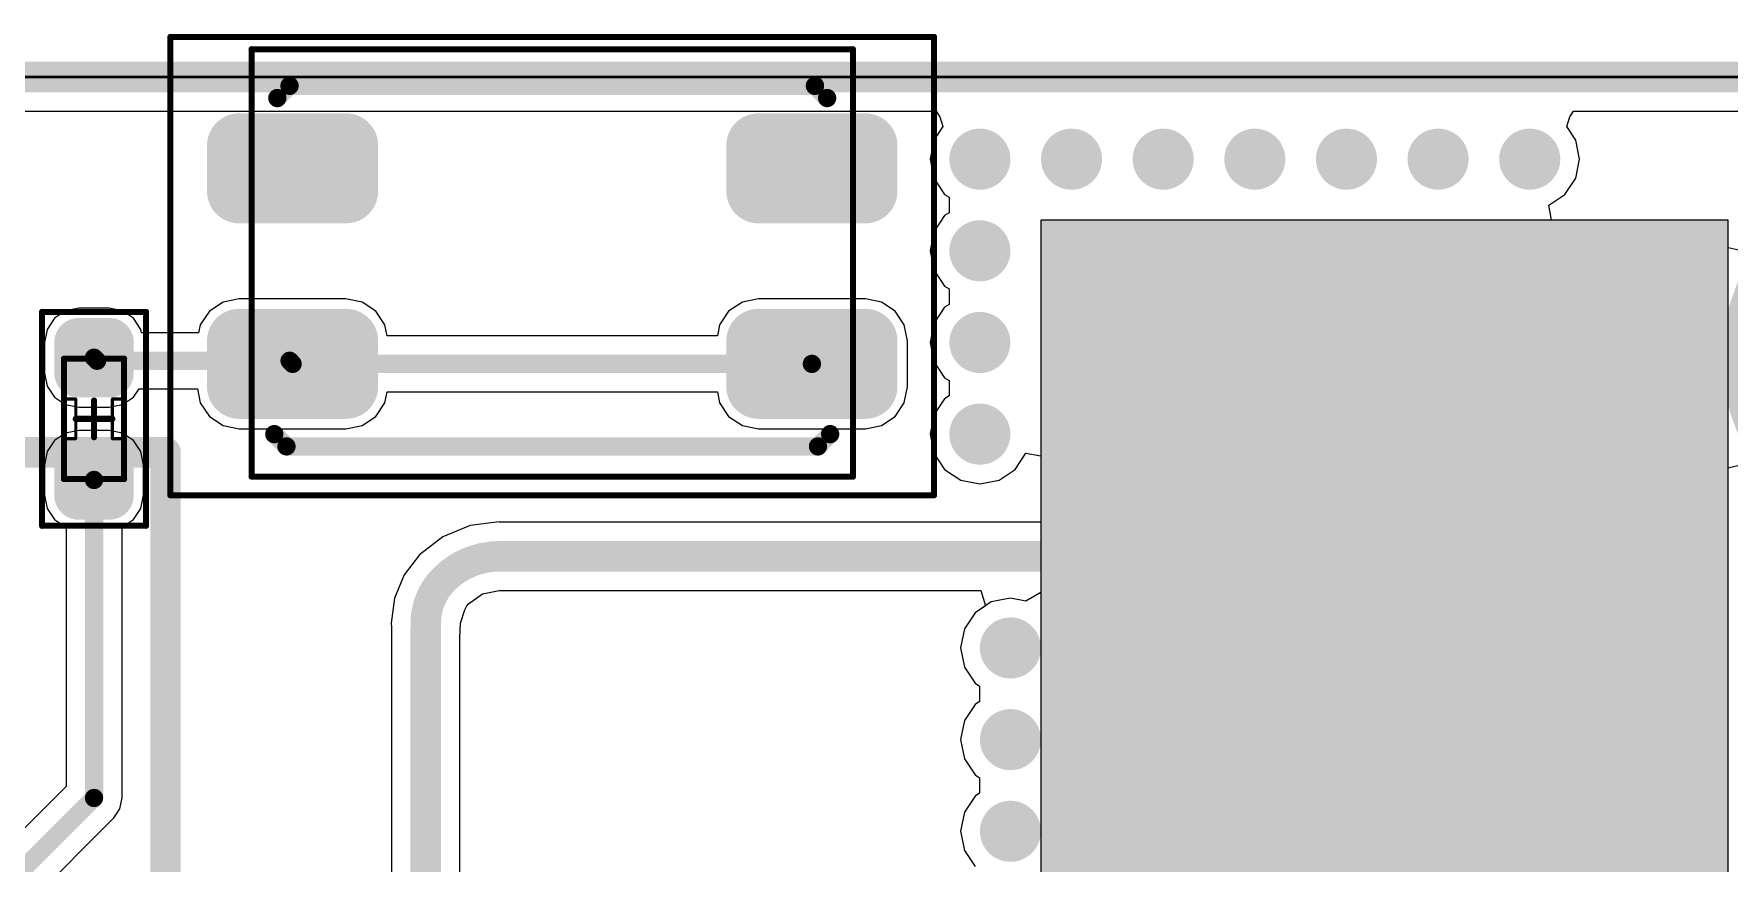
# Model space of a CAD drawing. Header units: millimetres. Extents: x -14 to 86, y -29 to 39.
# Drawn here: x 50.3 to 64.4, y 29.83 to 36.73 of the extents above; entities that cross this region are included whole.
import ezdxf

# ---------------------------------------------------------------- set-up
doc = ezdxf.new("R2010")
doc.units = ezdxf.units.MM
for name, color, linetype in [('BottomLayer', 5, 'Continuous'), ('BottomSolder', 6, 'Continuous'), ('KeepOutLayer', 6, 'Continuous'), ('Mechanical1', 6, 'Continuous'), ('Mechanical13', 56, 'Continuous'), ('Mechanical14', 56, 'Continuous'), ('MultiLayer', 9, 'Continuous'), ('TopLayer', 1, 'Continuous'), ('TopOverlay', 2, 'Continuous'), ('TopPaste', 8, 'Continuous'), ('TopSolder', 216, 'Continuous'), ('ViaHoleLayer', 16, 'Continuous')]:
    doc.layers.add(name, color=color, linetype=linetype)

# ---------------------------------------------------------------- blocks, each defined once
blk = doc.blocks.new('ANT_R_______AN5120_2')
at = {"layer": 'TopLayer', "const_width": 0.2}
for points in [[(-2.84, 0.7, 1), (-2.64, 0.7, 1)], [(-2.44, 0.7, 1), (-2.24, 0.7, 1)], [(2.263, 0.7, 1), (2.463, 0.7, 1)], [(2.663, 0.7, 1), (2.863, 0.7, 1)], [(-2.84, -0.7, 1), (-2.64, -0.7, 1)], [(-2.44, -0.7, 1), (-2.24, -0.7, 1)], [(2.263, -0.7, 1), (2.463, -0.7, 1)], [(2.663, -0.7, 1), (2.863, -0.7, 1)]]:
    blk.add_lwpolyline(points, format="xyb", close=True, dxfattribs=at)
at = {"layer": 'TopLayer'}
for points in [[(-2.74, -0.9), (-2.34, -0.9), (-2.74, 0.9), (-2.34, 0.9)], [(2.363, -0.9), (2.763, -0.9), (2.363, 0.9), (2.763, 0.9)], [(-2.94, -0.7), (-2.14, -0.7), (-2.94, 0.7), (-2.14, 0.7)], [(2.163, -0.7), (2.963, -0.7), (2.163, 0.7), (2.963, 0.7)]]:
    blk.add_solid(points, dxfattribs=at)
at = {"layer": 'TopOverlay', "const_width": 0.254}
blk.add_lwpolyline([(-1.575, -0.762), (-1.575, 0.787)], dxfattribs=at)
at = {"layer": 'TopOverlay', "const_width": 0.127}
for points in [[(-1.638, 0.787, 1), (-1.511, 0.787, 1)], [(-1.638, -0.762, 1), (-1.511, -0.762, 1)]]:
    blk.add_lwpolyline(points, format="xyb", close=True, dxfattribs=at)
at = {"layer": 'TopPaste', "const_width": 0.2}
for points in [[(-2.84, 0.7, 1), (-2.64, 0.7, 1)], [(-2.44, 0.7, 1), (-2.24, 0.7, 1)], [(2.263, 0.7, 1), (2.463, 0.7, 1)], [(2.663, 0.7, 1), (2.863, 0.7, 1)], [(-2.84, -0.7, 1), (-2.64, -0.7, 1)], [(-2.44, -0.7, 1), (-2.24, -0.7, 1)], [(2.263, -0.7, 1), (2.463, -0.7, 1)], [(2.663, -0.7, 1), (2.863, -0.7, 1)]]:
    blk.add_lwpolyline(points, format="xyb", close=True, dxfattribs=at)
at = {"layer": 'TopPaste'}
for points in [[(-2.74, -0.9), (-2.34, -0.9), (-2.74, 0.9), (-2.34, 0.9)], [(2.363, -0.9), (2.763, -0.9), (2.363, 0.9), (2.763, 0.9)], [(-2.94, -0.7), (-2.14, -0.7), (-2.94, 0.7), (-2.14, 0.7)], [(2.163, -0.7), (2.963, -0.7), (2.163, 0.7), (2.963, 0.7)]]:
    blk.add_solid(points, dxfattribs=at)
at = {"layer": 'TopSolder', "const_width": 0.276}
for points in [[(-2.878, 0.7, 1), (-2.602, 0.7, 1)], [(-2.478, 0.7, 1), (-2.202, 0.7, 1)], [(2.225, 0.7, 1), (2.501, 0.7, 1)], [(2.625, 0.7, 1), (2.901, 0.7, 1)], [(-2.878, -0.7, 1), (-2.602, -0.7, 1)], [(-2.478, -0.7, 1), (-2.202, -0.7, 1)], [(2.225, -0.7, 1), (2.501, -0.7, 1)], [(2.625, -0.7, 1), (2.901, -0.7, 1)]]:
    blk.add_lwpolyline(points, format="xyb", close=True, dxfattribs=at)
at = {"layer": 'TopSolder'}
for points in [[(-2.74, -0.976), (-2.34, -0.976), (-2.74, 0.976), (-2.34, 0.976)], [(2.363, -0.976), (2.763, -0.976), (2.363, 0.976), (2.763, 0.976)], [(-3.016, -0.7), (-2.064, -0.7), (-3.016, 0.7), (-2.064, 0.7)], [(2.087, -0.7), (3.039, -0.7), (2.087, 0.7), (3.039, 0.7)]]:
    blk.add_solid(points, dxfattribs=at)
blk = doc.blocks.new('B_____TACT_3_5_3_55_90_9')
at = {"layer": 'Mechanical13', "const_width": 0.0508}
for points in [[(-2.5, -1.75), (-2.5, 1.803)], [(-2.5, 1.803), (2.5, 1.803)], [(2.5, -1.75), (2.5, 1.803)], [(-2.5, -1.75), (2.5, -1.75)]]:
    blk.add_lwpolyline(points, dxfattribs=at)
at = {"layer": 'Mechanical13', "const_width": 0.0254}
for points in [[(-2.513, 1.803, 1), (-2.487, 1.803, 1)], [(-2.513, 1.803, 1), (-2.487, 1.803, 1)], [(2.487, 1.803, 1), (2.513, 1.803, 1)], [(2.487, 1.803, 1), (2.513, 1.803, 1)], [(-2.513, -1.75, 1), (-2.487, -1.75, 1)], [(-2.513, -1.75, 1), (-2.487, -1.75, 1)], [(2.487, -1.75, 1), (2.513, -1.75, 1)], [(2.487, -1.75, 1), (2.513, -1.75, 1)]]:
    blk.add_lwpolyline(points, format="xyb", close=True, dxfattribs=at)
at = {"layer": 'Mechanical14', "const_width": 0.0508}
for points in [[(-3.175, -1.905), (-3.175, 1.905)], [(-3.175, 1.905), (3.175, 1.905)], [(3.175, -1.905), (3.175, 1.905)], [(-3.175, -1.905), (3.175, -1.905)]]:
    blk.add_lwpolyline(points, dxfattribs=at)
at = {"layer": 'Mechanical14', "const_width": 0.0254}
for points in [[(-3.188, 1.905, 1), (-3.162, 1.905, 1)], [(-3.188, 1.905, 1), (-3.162, 1.905, 1)], [(3.162, 1.905, 1), (3.188, 1.905, 1)], [(3.162, 1.905, 1), (3.188, 1.905, 1)], [(-3.188, -1.905, 1), (-3.162, -1.905, 1)], [(-3.188, -1.905, 1), (-3.162, -1.905, 1)], [(3.162, -1.905, 1), (3.188, -1.905, 1)], [(3.162, -1.905, 1), (3.188, -1.905, 1)]]:
    blk.add_lwpolyline(points, format="xyb", close=True, dxfattribs=at)
at = {"layer": 'TopLayer', "const_width": 0.191}
for points in [[(-2.699, 1.003, 1), (-2.508, 1.003, 1)], [(-1.81, 1.003, 1), (-1.619, 1.003, 1)], [(1.619, 1.003, 1), (1.81, 1.003, 1)], [(2.508, 1.003, 1), (2.699, 1.003, 1)], [(-2.699, 0.622, 1), (-2.508, 0.622, 1)], [(-1.81, 0.622, 1), (-1.619, 0.622, 1)], [(1.619, 0.622, 1), (1.81, 0.622, 1)], [(2.508, 0.622, 1), (2.699, 0.622, 1)], [(-2.699, -0.622, 1), (-2.508, -0.622, 1)], [(-1.81, -0.622, 1), (-1.619, -0.622, 1)], [(1.619, -0.622, 1), (1.81, -0.622, 1)], [(2.508, -0.622, 1), (2.699, -0.622, 1)], [(-2.699, -1.003, 1), (-2.508, -1.003, 1)], [(-1.81, -1.003, 1), (-1.619, -1.003, 1)], [(1.619, -1.003, 1), (1.81, -1.003, 1)], [(2.508, -1.003, 1), (2.699, -1.003, 1)]]:
    blk.add_lwpolyline(points, format="xyb", close=True, dxfattribs=at)
at = {"layer": 'TopLayer'}
for points in [[(-2.603, 0.432), (-1.714, 0.432), (-2.603, 1.194), (-1.714, 1.194)], [(1.714, 0.432), (2.603, 0.432), (1.714, 1.194), (2.603, 1.194)], [(-2.794, 0.622), (-1.524, 0.622), (-2.794, 1.003), (-1.524, 1.003)], [(1.524, 0.622), (2.794, 0.622), (1.524, 1.003), (2.794, 1.003)], [(-1.714, -0.432), (-2.603, -0.432), (-1.714, -1.194), (-2.603, -1.194)], [(2.603, -0.432), (1.714, -0.432), (2.603, -1.194), (1.714, -1.194)], [(-1.524, -0.622), (-2.794, -0.622), (-1.524, -1.003), (-2.794, -1.003)], [(2.794, -0.622), (1.524, -0.622), (2.794, -1.003), (1.524, -1.003)]]:
    blk.add_solid(points, dxfattribs=at)
at = {"layer": 'TopOverlay', "const_width": 0.152}
for points in [[(-2.286, 1.397), (-2.184, 1.499)], [(-2.184, 1.499), (2.184, 1.499)], [(2.184, 1.499), (2.286, 1.397)], [(-2.311, -1.397), (-2.21, -1.499)], [(2.21, -1.499), (2.311, -1.397)], [(-2.21, -1.499), (2.21, -1.499)]]:
    blk.add_lwpolyline(points, dxfattribs=at)
at = {"layer": 'TopOverlay', "const_width": 0.0762}
for points in [[(-2.223, 1.499, 1), (-2.146, 1.499, 1)], [(-2.222, 1.499, 1), (-2.146, 1.499, 1)], [(2.146, 1.499, 1), (2.223, 1.499, 1)], [(2.146, 1.499, 1), (2.223, 1.499, 1)], [(-2.324, 1.397, 1), (-2.248, 1.397, 1)], [(2.248, 1.397, 1), (2.324, 1.397, 1)], [(-2.349, -1.397, 1), (-2.273, -1.397, 1)], [(2.273, -1.397, 1), (2.349, -1.397, 1)], [(-2.248, -1.499, 1), (-2.172, -1.499, 1)], [(-2.248, -1.499, 1), (-2.172, -1.499, 1)], [(2.172, -1.499, 1), (2.248, -1.499, 1)], [(2.172, -1.499, 1), (2.248, -1.499, 1)]]:
    blk.add_lwpolyline(points, format="xyb", close=True, dxfattribs=at)
at = {"layer": 'TopPaste', "const_width": 0.191}
for points in [[(-2.699, 1.003, 1), (-2.508, 1.003, 1)], [(-1.81, 1.003, 1), (-1.619, 1.003, 1)], [(1.619, 1.003, 1), (1.81, 1.003, 1)], [(2.508, 1.003, 1), (2.699, 1.003, 1)], [(-2.699, 0.622, 1), (-2.508, 0.622, 1)], [(-1.81, 0.622, 1), (-1.619, 0.622, 1)], [(1.619, 0.622, 1), (1.81, 0.622, 1)], [(2.508, 0.622, 1), (2.699, 0.622, 1)], [(-2.699, -0.622, 1), (-2.508, -0.622, 1)], [(-1.81, -0.622, 1), (-1.619, -0.622, 1)], [(1.619, -0.622, 1), (1.81, -0.622, 1)], [(2.508, -0.622, 1), (2.699, -0.622, 1)], [(-2.699, -1.003, 1), (-2.508, -1.003, 1)], [(-1.81, -1.003, 1), (-1.619, -1.003, 1)], [(1.619, -1.003, 1), (1.81, -1.003, 1)], [(2.508, -1.003, 1), (2.699, -1.003, 1)]]:
    blk.add_lwpolyline(points, format="xyb", close=True, dxfattribs=at)
at = {"layer": 'TopPaste'}
for points in [[(-2.603, 0.432), (-1.714, 0.432), (-2.603, 1.194), (-1.714, 1.194)], [(1.714, 0.432), (2.603, 0.432), (1.714, 1.194), (2.603, 1.194)], [(-2.794, 0.622), (-1.524, 0.622), (-2.794, 1.003), (-1.524, 1.003)], [(1.524, 0.622), (2.794, 0.622), (1.524, 1.003), (2.794, 1.003)], [(-1.714, -0.432), (-2.603, -0.432), (-1.714, -1.194), (-2.603, -1.194)], [(2.603, -0.432), (1.714, -0.432), (2.603, -1.194), (1.714, -1.194)], [(-1.524, -0.622), (-2.794, -0.622), (-1.524, -1.003), (-2.794, -1.003)], [(2.794, -0.622), (1.524, -0.622), (2.794, -1.003), (1.524, -1.003)]]:
    blk.add_solid(points, dxfattribs=at)
at = {"layer": 'TopSolder', "const_width": 0.267}
for points in [[(-2.737, 1.003, 1), (-2.47, 1.003, 1)], [(-1.848, 1.003, 1), (-1.581, 1.003, 1)], [(1.581, 1.003, 1), (1.848, 1.003, 1)], [(2.47, 1.003, 1), (2.737, 1.003, 1)], [(-2.737, 0.622, 1), (-2.47, 0.622, 1)], [(-1.848, 0.622, 1), (-1.581, 0.622, 1)], [(1.581, 0.622, 1), (1.848, 0.622, 1)], [(2.47, 0.622, 1), (2.737, 0.622, 1)], [(-2.737, -0.622, 1), (-2.47, -0.622, 1)], [(-1.848, -0.622, 1), (-1.581, -0.622, 1)], [(1.581, -0.622, 1), (1.848, -0.622, 1)], [(2.47, -0.622, 1), (2.737, -0.622, 1)], [(-2.737, -1.003, 1), (-2.47, -1.003, 1)], [(-1.848, -1.003, 1), (-1.581, -1.003, 1)], [(1.581, -1.003, 1), (1.848, -1.003, 1)], [(2.47, -1.003, 1), (2.737, -1.003, 1)]]:
    blk.add_lwpolyline(points, format="xyb", close=True, dxfattribs=at)
at = {"layer": 'TopSolder'}
for points in [[(-2.603, 0.356), (-1.714, 0.356), (-2.603, 1.27), (-1.714, 1.27)], [(1.714, 0.356), (2.603, 0.356), (1.714, 1.27), (2.603, 1.27)], [(-2.87, 0.622), (-1.448, 0.622), (-2.87, 1.003), (-1.448, 1.003)], [(1.448, 0.622), (2.87, 0.622), (1.448, 1.003), (2.87, 1.003)], [(-1.714, -0.356), (-2.603, -0.356), (-1.714, -1.27), (-2.603, -1.27)], [(2.603, -0.356), (1.714, -0.356), (2.603, -1.27), (1.714, -1.27)], [(-1.448, -0.622), (-2.87, -0.622), (-1.448, -1.003), (-2.87, -1.003)], [(2.87, -0.622), (1.448, -0.622), (2.87, -1.003), (1.448, -1.003)]]:
    blk.add_solid(points, dxfattribs=at)
blk = doc.blocks.new('RES_0402_16')
at = {"layer": 'Mechanical13', "const_width": 0.0508}
for points in [[(0.5, 0.25), (-0.5, 0.25)], [(-0.5, -0.25), (-0.5, 0.25)], [(0, -0.152), (0, 0.152)], [(0.5, -0.25), (0.5, 0.25)], [(0.152, 0), (-0.152, 0)], [(0.5, -0.25), (-0.5, -0.25)]]:
    blk.add_lwpolyline(points, dxfattribs=at)
at = {"layer": 'Mechanical13', "const_width": 0.0254}
for points in [[(-0.513, 0.25, 1), (-0.487, 0.25, 1)], [(-0.513, 0.25, 1), (-0.487, 0.25, 1)], [(-0.013, 0.152, 1), (0.013, 0.152, 1)], [(0.487, 0.25, 1), (0.513, 0.25, 1)], [(0.487, 0.25, 1), (0.513, 0.25, 1)], [(-0.165, 0, 1), (-0.14, 0, 1)], [(0.14, 0, 1), (0.165, 0, 1)], [(-0.013, -0.152, 1), (0.013, -0.152, 1)], [(-0.513, -0.25, 1), (-0.487, -0.25, 1)], [(-0.513, -0.25, 1), (-0.487, -0.25, 1)], [(0.487, -0.25, 1), (0.513, -0.25, 1)], [(0.487, -0.25, 1), (0.513, -0.25, 1)]]:
    blk.add_lwpolyline(points, format="xyb", close=True, dxfattribs=at)
at = {"layer": 'Mechanical14', "const_width": 0.0508}
for points in [[(0.889, 0.432), (-0.889, 0.432)], [(-0.889, -0.432), (-0.889, 0.432)], [(0.889, -0.432), (0.889, 0.432)], [(0.889, -0.432), (-0.889, -0.432)]]:
    blk.add_lwpolyline(points, dxfattribs=at)
at = {"layer": 'Mechanical14', "const_width": 0.0254}
for points in [[(-0.902, 0.432, 1), (-0.876, 0.432, 1)], [(-0.902, 0.432, 1), (-0.876, 0.432, 1)], [(0.876, 0.432, 1), (0.902, 0.432, 1)], [(0.876, 0.432, 1), (0.902, 0.432, 1)], [(-0.902, -0.432, 1), (-0.876, -0.432, 1)], [(-0.902, -0.432, 1), (-0.876, -0.432, 1)], [(0.876, -0.432, 1), (0.902, -0.432, 1)], [(0.876, -0.432, 1), (0.902, -0.432, 1)]]:
    blk.add_lwpolyline(points, format="xyb", close=True, dxfattribs=at)
at = {"layer": 'TopLayer', "const_width": 0.127}
for points in [[(-0.699, 0.127, 1), (-0.571, 0.127, 1)], [(-0.445, 0.127, 1), (-0.318, 0.127, 1)], [(0.318, 0.127, 1), (0.445, 0.127, 1)], [(0.571, 0.127, 1), (0.699, 0.127, 1)], [(-0.699, -0.127, 1), (-0.571, -0.127, 1)], [(-0.445, -0.127, 1), (-0.318, -0.127, 1)], [(0.318, -0.127, 1), (0.445, -0.127, 1)], [(0.571, -0.127, 1), (0.699, -0.127, 1)]]:
    blk.add_lwpolyline(points, format="xyb", close=True, dxfattribs=at)
at = {"layer": 'TopLayer'}
for points in [[(-0.381, -0.254), (-0.381, 0.254), (-0.635, -0.254), (-0.635, 0.254)], [(0.635, -0.254), (0.635, 0.254), (0.381, -0.254), (0.381, 0.254)], [(-0.254, -0.127), (-0.254, 0.127), (-0.762, -0.127), (-0.762, 0.127)], [(0.762, -0.127), (0.762, 0.127), (0.254, -0.127), (0.254, 0.127)]]:
    blk.add_solid(points, dxfattribs=at)
at = {"layer": 'TopOverlay'}
for p, q in [((-0.165, 0.152), (-0.165, 0.241)), ((-0.165, 0.241), (0.165, 0.241)), ((0.165, 0.152), (-0.165, 0.152)), ((0.165, 0.241), (0.165, 0.152)), ((-0.165, -0.241), (-0.165, -0.152)), ((-0.165, -0.152), (0.165, -0.152)), ((0.165, -0.241), (-0.165, -0.241)), ((0.165, -0.152), (0.165, -0.241))]:
    blk.add_line(p, q, dxfattribs=at)
at = {"layer": 'TopOverlay', "const_width": 0.0254}
for points in [[(0.165, 0.241), (-0.165, 0.241)], [(-0.165, 0.152), (-0.165, 0.241)], [(0.165, 0.152), (-0.165, 0.152)], [(0.165, 0.152), (0.165, 0.241)], [(0.165, -0.152), (-0.165, -0.152)], [(-0.165, -0.241), (-0.165, -0.152)], [(0.165, -0.241), (0.165, -0.152)], [(0.165, -0.241), (-0.165, -0.241)]]:
    blk.add_lwpolyline(points, dxfattribs=at)
at = {"layer": 'TopOverlay', "const_width": 0.0127}
for points in [[(-0.171, 0.241, 1), (-0.159, 0.241, 1)], [(-0.171, 0.241, 1), (-0.159, 0.241, 1)], [(-0.171, 0.152, 1), (-0.159, 0.152, 1)], [(-0.171, 0.152, 1), (-0.159, 0.152, 1)], [(0.159, 0.241, 1), (0.171, 0.241, 1)], [(0.159, 0.241, 1), (0.171, 0.241, 1)], [(0.159, 0.152, 1), (0.171, 0.152, 1)], [(0.159, 0.152, 1), (0.171, 0.152, 1)], [(-0.171, -0.152, 1), (-0.159, -0.152, 1)], [(-0.171, -0.152, 1), (-0.159, -0.152, 1)], [(0.159, -0.152, 1), (0.171, -0.152, 1)], [(0.159, -0.152, 1), (0.171, -0.152, 1)], [(-0.171, -0.241, 1), (-0.159, -0.241, 1)], [(-0.171, -0.241, 1), (-0.159, -0.241, 1)], [(0.159, -0.241, 1), (0.171, -0.241, 1)], [(0.159, -0.241, 1), (0.171, -0.241, 1)]]:
    blk.add_lwpolyline(points, format="xyb", close=True, dxfattribs=at)
at = {"layer": 'TopPaste', "const_width": 0.127}
for points in [[(-0.699, 0.127, 1), (-0.571, 0.127, 1)], [(-0.445, 0.127, 1), (-0.318, 0.127, 1)], [(0.318, 0.127, 1), (0.445, 0.127, 1)], [(0.571, 0.127, 1), (0.699, 0.127, 1)], [(-0.699, -0.127, 1), (-0.571, -0.127, 1)], [(-0.445, -0.127, 1), (-0.318, -0.127, 1)], [(0.318, -0.127, 1), (0.445, -0.127, 1)], [(0.571, -0.127, 1), (0.699, -0.127, 1)]]:
    blk.add_lwpolyline(points, format="xyb", close=True, dxfattribs=at)
at = {"layer": 'TopPaste'}
for points in [[(-0.381, -0.254), (-0.381, 0.254), (-0.635, -0.254), (-0.635, 0.254)], [(0.635, -0.254), (0.635, 0.254), (0.381, -0.254), (0.381, 0.254)], [(-0.254, -0.127), (-0.254, 0.127), (-0.762, -0.127), (-0.762, 0.127)], [(0.762, -0.127), (0.762, 0.127), (0.254, -0.127), (0.254, 0.127)]]:
    blk.add_solid(points, dxfattribs=at)
at = {"layer": 'TopSolder', "const_width": 0.203}
for points in [[(-0.737, 0.127, 1), (-0.533, 0.127, 1)], [(-0.483, 0.127, 1), (-0.279, 0.127, 1)], [(0.279, 0.127, 1), (0.483, 0.127, 1)], [(0.533, 0.127, 1), (0.737, 0.127, 1)], [(-0.737, -0.127, 1), (-0.533, -0.127, 1)], [(-0.483, -0.127, 1), (-0.279, -0.127, 1)], [(0.279, -0.127, 1), (0.483, -0.127, 1)], [(0.533, -0.127, 1), (0.737, -0.127, 1)]]:
    blk.add_lwpolyline(points, format="xyb", close=True, dxfattribs=at)
at = {"layer": 'TopSolder'}
for points in [[(-0.381, -0.33), (-0.381, 0.33), (-0.635, -0.33), (-0.635, 0.33)], [(0.635, -0.33), (0.635, 0.33), (0.381, -0.33), (0.381, 0.33)], [(-0.178, -0.127), (-0.178, 0.127), (-0.838, -0.127), (-0.838, 0.127)], [(0.838, -0.127), (0.838, 0.127), (0.178, -0.127), (0.178, 0.127)]]:
    blk.add_solid(points, dxfattribs=at)
blk = doc.blocks.new('LCD_240_240_F_USH_154_33')
at = {"layer": 'TopOverlay', "const_width": 0.254}
for points in [[(-15.748, 16.764), (15.748, 16.764)], [(15.748, -17.018), (15.748, 16.764)]]:
    blk.add_lwpolyline(points, dxfattribs=at)
at = {"layer": 'TopOverlay', "const_width": 0.127}
blk.add_lwpolyline([(15.684, 16.764, 1), (15.812, 16.764, 1)], format="xyb", close=True, dxfattribs=at)
blk.add_lwpolyline([(15.684, 16.764, 1), (15.812, 16.764, 1)], format="xyb", close=True, dxfattribs=at)

msp = doc.modelspace()

# ---------------------------------------------------------------- linework, layer by layer
at = {"layer": 'BottomLayer'}
for p, q in [((5.88, 36.085), (57.802, 36.085)), ((57.858, 35.958), (57.783, 35.846)), ((57.802, 36.085), (57.833, 36.039)), ((57.833, 36.039), (57.858, 35.958)), ((63.046, 35.958), (63.071, 36.039)), ((63.121, 35.846), (63.046, 35.958)), ((63.071, 36.039), (63.102, 36.085)), ((63.102, 36.085), (65.817, 36.085)), ((57.783, 35.846), (57.752, 35.687)), ((63.152, 35.687), (63.121, 35.846)), ((57.752, 35.687), (57.783, 35.528)), ((63.121, 35.528), (63.152, 35.687)), ((57.783, 35.528), (57.873, 35.394)), ((63.031, 35.394), (63.121, 35.528)), ((57.873, 35.394), (57.91, 35.37)), ((62.897, 35.304), (63.031, 35.394)), ((57.91, 35.242), (57.873, 35.218)), ((57.91, 35.37), (57.91, 35.242)), ((62.918, 35.179), (62.897, 35.304)), ((57.873, 35.218), (57.783, 35.084)), ((64.389, 35.179), (58.674, 35.179)), ((58.674, 35.179), (58.674, 24.384)), ((64.389, 35.179), (62.918, 35.179)), ((64.389, 24.384), (64.389, 35.179)), ((64.389, 34.951), (64.389, 35.179)), ((57.783, 35.084), (57.752, 34.925)), ((57.752, 34.925), (57.783, 34.766)), ((64.512, 34.921), (64.389, 34.951)), ((57.783, 34.766), (57.873, 34.632)), ((57.873, 34.632), (57.91, 34.608)), ((57.91, 34.608), (57.91, 34.48)), ((57.873, 34.456), (57.783, 34.322)), ((57.91, 34.48), (57.873, 34.456)), ((57.783, 34.322), (57.752, 34.163)), ((57.752, 34.163), (57.783, 34.004)), ((57.783, 34.004), (57.873, 33.87)), ((57.873, 33.87), (57.91, 33.846)), ((57.91, 33.846), (57.91, 33.718)), ((57.873, 33.694), (57.783, 33.56)), ((57.91, 33.718), (57.873, 33.694)), ((57.783, 33.56), (57.752, 33.401)), ((57.752, 33.401), (57.783, 33.242)), ((57.783, 33.242), (57.873, 33.108)), ((58.459, 33.108), (58.549, 33.242)), ((58.549, 33.242), (58.674, 33.221)), ((58.674, 33.221), (58.674, 32.083)), ((64.389, 33.121), (64.512, 33.151)), ((57.873, 33.108), (58.007, 33.018)), ((58.007, 33.018), (58.166, 32.987)), ((58.166, 32.987), (58.325, 33.018)), ((58.325, 33.018), (58.459, 33.108)), ((64.389, 24.384), (64.389, 33.121)), ((58.261, 32.006), (58.127, 31.916)), ((58.42, 32.037), (58.261, 32.006)), ((58.547, 32.012), (58.42, 32.037)), ((58.674, 32.083), (58.547, 32.012)), ((58.127, 31.916), (58.037, 31.782)), ((58.037, 31.782), (58.006, 31.623)), ((58.006, 31.623), (58.037, 31.464)), ((58.037, 31.464), (58.127, 31.33)), ((58.127, 31.33), (58.164, 31.305)), ((58.164, 31.305), (58.164, 31.178)), ((58.127, 31.154), (58.037, 31.02)), ((58.164, 31.178), (58.127, 31.154)), ((58.037, 31.02), (58.006, 30.861)), ((58.006, 30.861), (58.037, 30.702)), ((58.037, 30.702), (58.127, 30.568)), ((58.127, 30.568), (58.164, 30.543)), ((58.164, 30.543), (58.164, 30.416)), ((58.127, 30.392), (58.037, 30.258)), ((58.164, 30.416), (58.127, 30.392)), ((58.037, 30.258), (58.006, 30.099)), ((58.006, 30.099), (58.037, 29.94)), ((58.037, 29.94), (58.127, 29.806))]:
    msp.add_line(p, q, dxfattribs=at)
at = {"layer": 'BottomLayer', "const_width": 0.254}
for points in [[(58.039, 35.687, 1), (58.293, 35.687, 1)], [(58.801, 35.687, 1), (59.055, 35.687, 1)], [(59.563, 35.687, 1), (59.817, 35.687, 1)], [(60.325, 35.687, 1), (60.579, 35.687, 1)], [(61.087, 35.687, 1), (61.341, 35.687, 1)], [(61.849, 35.687, 1), (62.103, 35.687, 1)], [(62.611, 35.687, 1), (62.865, 35.687, 1)], [(58.039, 34.925, 1), (58.293, 34.925, 1)], [(58.039, 34.163, 1), (58.293, 34.163, 1)], [(58.039, 33.401, 1), (58.293, 33.401, 1)], [(58.293, 31.623, 1), (58.547, 31.623, 1)], [(58.293, 30.861, 1), (58.547, 30.861, 1)], [(58.293, 30.099, 1), (58.547, 30.099, 1)]]:
    msp.add_lwpolyline(points, format="xyb", close=True, dxfattribs=at)
at = {"layer": 'BottomSolder', "const_width": 1.576}
msp.add_lwpolyline([(65.125, 34.036, 1), (66.701, 34.036, 1)], format="xyb", close=True, dxfattribs=at)
at = {"layer": 'BottomSolder'}
msp.add_solid([(58.674, 24.384), (64.389, 24.384), (58.674, 35.179), (64.389, 35.179)], dxfattribs=at)
at = {"layer": 'KeepOutLayer', "const_width": 0.254}
msp.add_lwpolyline([(5.848, 36.37), (65.848, 36.37)], dxfattribs=at)
at = {"layer": 'Mechanical1', "const_width": 0.0227}
msp.add_lwpolyline([(35.848, 36.37), (65.848, 36.37)], dxfattribs=at)
at = {"layer": 'MultiLayer', "const_width": 0.254}
for points in [[(58.039, 35.687, 1), (58.293, 35.687, 1)], [(58.801, 35.687, 1), (59.055, 35.687, 1)], [(59.563, 35.687, 1), (59.817, 35.687, 1)], [(60.325, 35.687, 1), (60.579, 35.687, 1)], [(61.087, 35.687, 1), (61.341, 35.687, 1)], [(61.849, 35.687, 1), (62.103, 35.687, 1)], [(62.611, 35.687, 1), (62.865, 35.687, 1)], [(58.039, 34.925, 1), (58.293, 34.925, 1)], [(58.039, 34.163, 1), (58.293, 34.163, 1)], [(58.039, 33.401, 1), (58.293, 33.401, 1)], [(58.293, 31.623, 1), (58.547, 31.623, 1)], [(58.293, 30.861, 1), (58.547, 30.861, 1)], [(58.293, 30.099, 1), (58.547, 30.099, 1)]]:
    msp.add_lwpolyline(points, format="xyb", close=True, dxfattribs=at)
at = {"layer": 'TopLayer'}
for p, q in [((16.417, 36.085), (57.802, 36.085)), ((57.858, 35.958), (57.783, 35.846)), ((57.802, 36.085), (57.833, 36.039)), ((57.833, 36.039), (57.858, 35.958)), ((63.046, 35.958), (63.071, 36.039)), ((63.121, 35.846), (63.046, 35.958)), ((63.071, 36.039), (63.102, 36.085)), ((63.102, 36.085), (65.817, 36.085)), ((57.783, 35.846), (57.752, 35.687)), ((63.152, 35.687), (63.121, 35.846)), ((57.752, 35.687), (57.783, 35.528)), ((63.121, 35.528), (63.152, 35.687)), ((57.783, 35.528), (57.873, 35.394)), ((63.031, 35.394), (63.121, 35.528)), ((57.873, 35.394), (57.91, 35.37)), ((62.897, 35.304), (63.031, 35.394)), ((57.91, 35.242), (57.873, 35.218)), ((57.91, 35.37), (57.91, 35.242)), ((62.918, 35.179), (62.897, 35.304)), ((57.873, 35.218), (57.783, 35.084)), ((64.389, 35.179), (58.674, 35.179)), ((58.674, 35.179), (58.674, 24.384)), ((64.389, 35.179), (62.918, 35.179)), ((64.389, 24.384), (64.389, 35.179)), ((64.389, 34.951), (64.389, 35.179)), ((57.783, 35.084), (57.752, 34.925)), ((57.752, 34.925), (57.783, 34.766)), ((64.512, 34.921), (64.389, 34.951)), ((57.783, 34.766), (57.873, 34.632)), ((57.873, 34.632), (57.91, 34.608)), ((57.91, 34.608), (57.91, 34.48)), ((50.564, 34.426), (50.472, 34.364)), ((50.673, 34.448), (50.564, 34.426)), ((50.927, 34.448), (50.673, 34.448)), ((51.036, 34.426), (50.927, 34.448)), ((51.128, 34.364), (51.036, 34.426)), ((51.759, 34.423), (51.683, 34.309)), ((51.873, 34.499), (51.759, 34.423)), ((52.007, 34.525), (51.873, 34.499)), ((52.895, 34.525), (52.007, 34.525)), ((53.029, 34.499), (52.895, 34.525)), ((53.143, 34.423), (53.029, 34.499)), ((53.219, 34.309), (53.143, 34.423)), ((56.077, 34.423), (56.001, 34.309)), ((56.191, 34.499), (56.077, 34.423)), ((56.324, 34.525), (56.191, 34.499)), ((57.214, 34.525), (56.324, 34.525)), ((57.347, 34.499), (57.214, 34.525)), ((57.461, 34.423), (57.347, 34.499)), ((57.537, 34.309), (57.461, 34.423)), ((57.873, 34.456), (57.783, 34.322)), ((57.91, 34.48), (57.873, 34.456)), ((50.41, 34.272), (50.388, 34.163)), ((50.472, 34.364), (50.41, 34.272)), ((51.19, 34.272), (51.128, 34.364)), ((51.196, 34.244), (51.19, 34.272)), ((51.683, 34.309), (51.67, 34.244)), ((53.237, 34.218), (53.219, 34.309)), ((56.001, 34.309), (55.983, 34.218)), ((57.563, 34.176), (57.537, 34.309)), ((57.783, 34.322), (57.752, 34.163)), ((50.388, 34.163), (50.388, 33.909)), ((51.67, 34.244), (51.196, 34.244)), ((55.983, 34.218), (53.237, 34.218)), ((57.563, 33.795), (57.563, 34.176)), ((57.752, 34.163), (57.783, 34.004)), ((57.783, 34.004), (57.873, 33.87)), ((50.388, 33.909), (50.41, 33.8)), ((57.873, 33.87), (57.91, 33.846)), ((57.91, 33.846), (57.91, 33.718)), ((50.41, 33.8), (50.472, 33.708)), ((50.472, 33.708), (50.564, 33.646)), ((51.036, 33.646), (51.128, 33.708)), ((51.128, 33.708), (51.175, 33.778)), ((51.175, 33.778), (51.66, 33.778)), ((51.66, 33.778), (51.683, 33.661)), ((53.219, 33.661), (53.237, 33.752)), ((53.237, 33.752), (55.983, 33.752)), ((55.983, 33.752), (56.001, 33.661)), ((57.537, 33.661), (57.563, 33.795)), ((57.873, 33.694), (57.783, 33.56)), ((57.91, 33.718), (57.873, 33.694)), ((50.564, 33.646), (50.673, 33.624)), ((50.673, 33.624), (50.927, 33.624)), ((50.927, 33.624), (51.036, 33.646)), ((51.683, 33.661), (51.759, 33.547)), ((53.143, 33.547), (53.219, 33.661)), ((56.001, 33.661), (56.077, 33.547)), ((57.461, 33.547), (57.537, 33.661)), ((57.783, 33.56), (57.752, 33.401)), ((50.564, 33.41), (50.472, 33.348)), ((50.673, 33.432), (50.564, 33.41)), ((50.927, 33.432), (50.673, 33.432)), ((51.036, 33.41), (50.927, 33.432)), ((51.128, 33.348), (51.036, 33.41)), ((51.759, 33.547), (51.873, 33.472)), ((51.873, 33.472), (52.007, 33.445)), ((52.007, 33.445), (52.895, 33.445)), ((52.895, 33.445), (53.029, 33.472)), ((53.029, 33.472), (53.143, 33.547)), ((56.077, 33.547), (56.191, 33.472)), ((56.191, 33.472), (56.324, 33.445)), ((56.324, 33.445), (57.214, 33.445)), ((57.214, 33.445), (57.347, 33.472)), ((57.347, 33.472), (57.461, 33.547)), ((50.472, 33.348), (50.41, 33.256)), ((51.19, 33.256), (51.128, 33.348)), ((57.752, 33.401), (57.783, 33.242)), ((50.41, 33.256), (50.388, 33.147)), ((50.388, 33.147), (50.388, 32.893)), ((51.212, 33.147), (51.19, 33.256)), ((51.212, 32.893), (51.212, 33.147)), ((57.783, 33.242), (57.873, 33.108)), ((58.459, 33.108), (58.549, 33.242)), ((58.549, 33.242), (58.674, 33.221)), ((58.674, 33.221), (58.674, 32.67)), ((64.389, 33.121), (64.512, 33.151)), ((57.873, 33.108), (58.007, 33.018)), ((58.007, 33.018), (58.166, 32.987)), ((58.166, 32.987), (58.325, 33.018)), ((58.325, 33.018), (58.459, 33.108)), ((64.389, 24.384), (64.389, 33.121)), ((50.388, 32.893), (50.41, 32.784)), ((51.19, 32.784), (51.212, 32.893)), ((50.41, 32.784), (50.472, 32.692)), ((51.128, 32.692), (51.19, 32.784)), ((50.472, 32.692), (50.564, 32.63)), ((50.564, 32.63), (50.567, 32.629)), ((50.567, 32.629), (50.567, 30.472)), ((51.033, 32.629), (51.036, 32.63)), ((51.033, 30.376), (51.033, 32.629)), ((51.036, 32.63), (51.128, 32.692)), ((53.927, 32.64), (53.701, 32.547)), ((54.169, 32.672), (53.927, 32.64)), ((54.169, 32.67), (54.169, 32.672)), ((58.674, 32.67), (54.169, 32.67)), ((53.701, 32.547), (53.506, 32.398)), ((53.507, 32.397), (53.379, 32.23)), ((53.506, 32.398), (53.507, 32.397)), ((53.379, 32.23), (53.299, 32.037)), ((53.299, 32.037), (53.272, 31.829)), ((53.913, 31.991), (54.011, 32.06)), ((54.011, 32.06), (54.03, 32.072)), ((54.03, 32.072), (54.169, 32.1)), ((54.169, 32.1), (54.169, 32.1)), ((54.169, 32.1), (58.174, 32.1)), ((58.174, 32.1), (58.212, 31.973)), ((53.846, 31.829), (53.884, 31.94)), ((53.884, 31.94), (53.901, 31.973)), ((53.901, 31.973), (53.913, 31.991)), ((58.127, 31.916), (58.037, 31.782)), ((58.212, 31.973), (58.127, 31.916)), ((53.272, 31.829), (53.272, 31.829)), ((53.272, 31.829), (53.273, 31.793)), ((53.273, 31.793), (53.273, 26.795)), ((53.843, 31.709), (53.846, 31.829)), ((53.846, 31.829), (53.846, 31.829)), ((58.037, 31.782), (58.006, 31.623)), ((53.843, 26.795), (53.843, 31.709)), ((58.006, 31.623), (58.037, 31.464)), ((58.037, 31.464), (58.127, 31.33)), ((58.127, 31.33), (58.164, 31.305)), ((58.164, 31.305), (58.164, 31.178)), ((58.127, 31.154), (58.037, 31.02)), ((58.164, 31.178), (58.127, 31.154)), ((58.037, 31.02), (58.006, 30.861)), ((58.006, 30.861), (58.037, 30.702)), ((58.037, 30.702), (58.127, 30.568)), ((50.567, 30.472), (49.18, 29.086)), ((58.127, 30.568), (58.164, 30.543)), ((58.164, 30.543), (58.164, 30.416)), ((51.015, 30.287), (51.033, 30.376)), ((58.127, 30.392), (58.037, 30.258)), ((58.164, 30.416), (58.127, 30.392)), ((49.964, 29.21), (50.965, 30.211)), ((50.965, 30.211), (51.015, 30.287)), ((58.037, 30.258), (58.006, 30.099)), ((58.006, 30.099), (58.037, 29.94)), ((58.037, 29.94), (58.127, 29.806))]:
    msp.add_line(p, q, dxfattribs=at)
for points, const_width in [([(58.039, 35.687, 1), (58.293, 35.687, 1)], 0.254), ([(58.801, 35.687, 1), (59.055, 35.687, 1)], 0.254), ([(59.563, 35.687, 1), (59.817, 35.687, 1)], 0.254), ([(60.325, 35.687, 1), (60.579, 35.687, 1)], 0.254), ([(61.087, 35.687, 1), (61.341, 35.687, 1)], 0.254), ([(61.849, 35.687, 1), (62.103, 35.687, 1)], 0.254), ([(62.611, 35.687, 1), (62.865, 35.687, 1)], 0.254), ([(58.039, 34.925, 1), (58.293, 34.925, 1)], 0.254), ([(58.039, 34.163, 1), (58.293, 34.163, 1)], 0.254), ([(50.762, 34.036, 1), (50.838, 34.036, 1)], 0.0762), ([(50.787, 34.011, 1), (50.863, 34.011, 1)], 0.0762), ([(50.787, 34.011, 1), (50.863, 34.011, 1)], 0.0762), ([(52.388, 34.011, 1), (52.464, 34.011, 1)], 0.0762), ([(52.388, 34.011, 1), (52.464, 34.011, 1)], 0.0762), ([(52.413, 33.985, 1), (52.489, 33.985, 1)], 0.0762), ([(52.413, 33.985, 1), (52.489, 33.985, 1)], 0.0762), ([(56.731, 33.985, 1), (56.807, 33.985, 1)], 0.0762), ([(58.039, 33.401, 1), (58.293, 33.401, 1)], 0.254), ([(50.762, 33.02, 1), (50.838, 33.02, 1)], 0.0762), ([(54.106, 32.385, 1), (54.233, 32.385, 1)], 0.127), ([(54.106, 32.385, 1), (54.233, 32.385, 1)], 0.127), ([(61.023, 32.385, 1), (61.151, 32.385, 1)], 0.127), ([(53.646, 32.194, 1), (53.773, 32.194, 1)], 0.127), ([(53.646, 32.194, 1), (53.773, 32.194, 1)], 0.127), ([(53.495, 31.829, 1), (53.622, 31.829, 1)], 0.127), ([(53.495, 31.793, 1), (53.622, 31.793, 1)], 0.127), ([(58.293, 31.623, 1), (58.547, 31.623, 1)], 0.254), ([(58.293, 30.861, 1), (58.547, 30.861, 1)], 0.254), ([(50.762, 30.376, 1), (50.838, 30.376, 1)], 0.0762), ([(50.762, 30.376, 1), (50.838, 30.376, 1)], 0.0762), ([(58.293, 30.099, 1), (58.547, 30.099, 1)], 0.254)]:
    msp.add_lwpolyline(points, format="xyb", close=True, dxfattribs=dict(at, const_width=const_width))
for points, const_width in [([(50.8, 34.036), (50.825, 34.011)], 0.152), ([(50.825, 34.011), (52.426, 34.011)], 0.152), ([(52.426, 34.011), (52.451, 33.985)], 0.152), ([(52.451, 33.985), (56.769, 33.985)], 0.152), ([(50.8, 30.376), (50.8, 33.02)], 0.152), ([(54.169, 32.385), (61.087, 32.385)], 0.254), ([(53.558, 26.223), (53.558, 31.793)], 0.254), ([(49.098, 28.674), (50.8, 30.376)], 0.152)]:
    msp.add_lwpolyline(points, dxfattribs=dict(at, const_width=const_width))
at = {"layer": 'TopLayer', "const_width": 0.254}
for points in [[(53.71, 32.194, -0.198912), (54.169, 32.385)], [(53.558, 31.829, -0.198909), (53.71, 32.194)]]:
    msp.add_lwpolyline(points, format="xyb", dxfattribs=at)
at = {"layer": 'TopSolder', "const_width": 1.576}
msp.add_lwpolyline([(65.125, 34.036, 1), (66.701, 34.036, 1)], format="xyb", close=True, dxfattribs=at)
at = {"layer": 'TopSolder'}
msp.add_solid([(58.674, 24.384), (64.389, 24.384), (58.674, 35.179), (64.389, 35.179)], dxfattribs=at)
at = {"layer": 'ViaHoleLayer', "const_width": 0.127}
for points in [[(58.102, 35.687, 1), (58.229, 35.687, 1)], [(58.864, 35.687, 1), (58.991, 35.687, 1)], [(59.627, 35.687, 1), (59.754, 35.687, 1)], [(60.388, 35.687, 1), (60.516, 35.687, 1)], [(61.151, 35.687, 1), (61.278, 35.687, 1)], [(61.912, 35.687, 1), (62.039, 35.687, 1)], [(62.674, 35.687, 1), (62.801, 35.687, 1)], [(58.102, 34.925, 1), (58.229, 34.925, 1)], [(58.102, 34.163, 1), (58.229, 34.163, 1)], [(58.102, 33.401, 1), (58.229, 33.401, 1)], [(58.356, 31.623, 1), (58.483, 31.623, 1)], [(58.356, 30.861, 1), (58.483, 30.861, 1)], [(58.356, 30.099, 1), (58.483, 30.099, 1)]]:
    msp.add_lwpolyline(points, format="xyb", close=True, dxfattribs=at)

# ---------------------------------------------------------------- block references
for name, p in [('B_____TACT_3_5_3_55_90_9', (54.61, 34.798)), ('LCD_240_240_F_USH_154_33', (35.646, 16.486))]:
    msp.add_blockref(name, p)
at = {"rotation": 270}
for name, p in [('RES_0402_16', (50.8, 33.528)), ('ANT_R_______AN5120_2', (61.087, 29.845))]:
    msp.add_blockref(name, p, dxfattribs=at)

doc.saveas('drawing.dxf')
